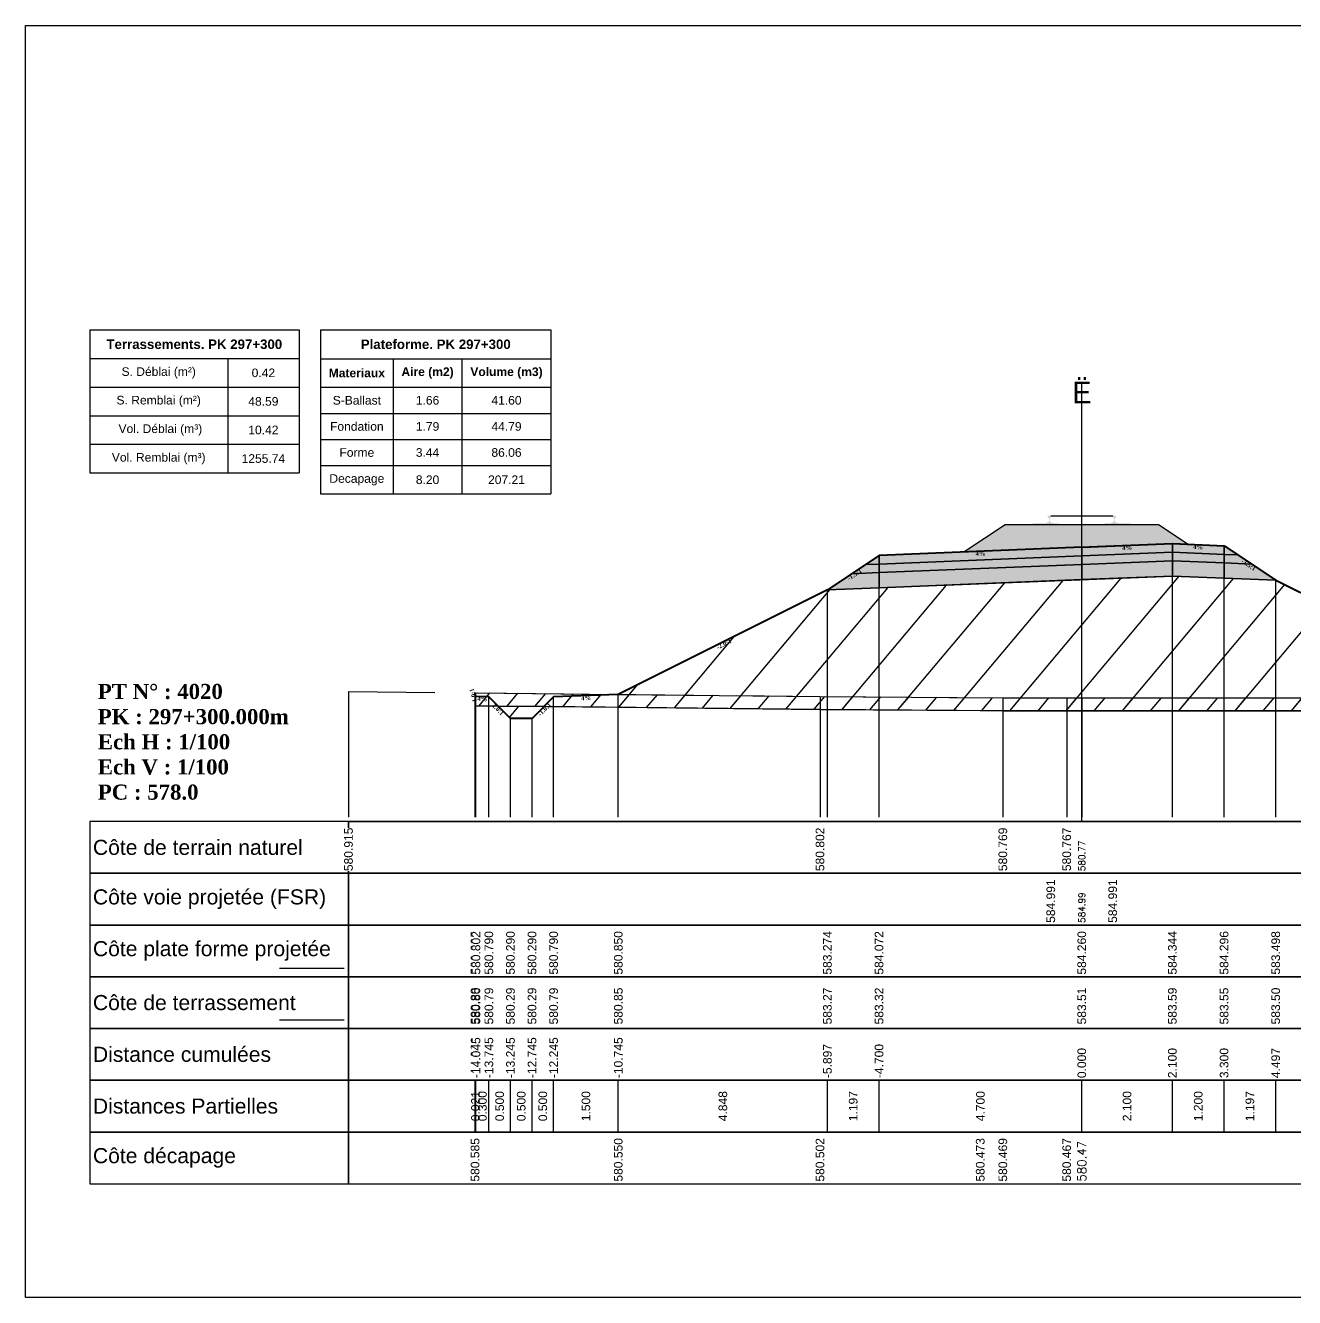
# Model space of a CAD drawing. Header units: millimetres. Extents: x 2762 to 3076, y 916 to 3305.
# Drawn here: x 3026.54 to 3055.96, y 2105.65 to 2135.15 of the extents above; entities that cross this region are included whole.
import ezdxf

# ---------------------------------------------------------------- set-up
doc = ezdxf.new("R2010")
doc.units = ezdxf.units.MM
doc.header["$LTSCALE"] = 2
doc.linetypes.add('CACHE', pattern=[9.525, 6.35, -3.175])
doc.linetypes.add('DASHED', pattern=[0.75, 0.5, -0.25])
for name, color, linetype in [('C-ANNO-TABL', 1, 'Continuous'), ('C-ANNO-TABL-TEXT', 150, 'Continuous'), ('C-ANNO-TABL-TITL', 150, 'Continuous'), ('C-ANNO-TABL-TTBL', 5, 'Continuous'), ('C-ROAD-CORR', 5, 'Continuous'), ('C-ROAD-SCTN', 7, 'Continuous')]:
    doc.layers.add(name, color=color, linetype=linetype)
doc.styles.add('ARIAL', font='arial.ttf')
doc.styles.add('C3D_Etiquette', font='romans.shx')
doc.styles.add('C3D_Profil_Travers', font='romans.shx')
doc.styles.get("Standard").update_dxf_attribs({"font": 'arial.ttf'})

msp = doc.modelspace()

# ---------------------------------------------------------------- hatches: boundary and pattern name
at = {"linetype": 'Continuous', "lineweight": -3}
msp.add_hatch(color=254, dxfattribs=at).paths.add_polyline_path([(3049.812, 2123.392), (3049.812, 2123.577), (3049.927, 2123.598), (3050.275, 2123.598), (3050.275, 2123.603), (3050.201, 2123.603), (3050.201, 2123.613), (3050.202, 2123.614), (3050.204, 2123.615), (3050.205, 2123.615), (3050.225, 2123.617), (3050.228, 2123.617), (3050.231, 2123.618), (3050.259, 2123.629), (3050.262, 2123.63), (3050.263, 2123.631), (3050.264, 2123.633), (3050.265, 2123.637), (3050.266, 2123.644), (3050.267, 2123.653), (3050.268, 2123.664), (3050.268, 2123.687), (3050.267, 2123.703), (3050.267, 2123.71), (3050.266, 2123.716), (3050.265, 2123.72), (3050.265, 2123.722), (3050.264, 2123.725), (3050.263, 2123.727), (3050.262, 2123.729), (3050.261, 2123.73), (3050.26, 2123.731), (3050.244, 2123.736), (3050.242, 2123.738), (3050.241, 2123.739), (3050.24, 2123.74), (3050.24, 2123.743), (3050.24, 2123.761), (3050.241, 2123.765), (3050.242, 2123.768), (3050.244, 2123.77), (3050.246, 2123.771), (3050.249, 2123.773), (3050.25, 2123.773), (3050.254, 2123.774), (3050.258, 2123.774), (3050.261, 2123.775), (3050.265, 2123.775), (3050.27, 2123.775), (3050.273, 2123.775), (3050.276, 2123.775), (3050.28, 2123.775), (3050.283, 2123.775), (3050.287, 2123.775), (3050.292, 2123.775), (3050.295, 2123.774), (3050.299, 2123.774), (3050.303, 2123.773), (3050.304, 2123.773), (3050.306, 2123.771), (3050.309, 2123.77), (3050.311, 2123.768), (3050.312, 2123.765), (3050.312, 2123.761), (3050.312, 2123.743), (3050.312, 2123.74), (3050.312, 2123.739), (3050.311, 2123.738), (3050.309, 2123.736), (3050.293, 2123.731), (3050.292, 2123.73), (3050.29, 2123.729), (3050.289, 2123.727), (3050.289, 2123.725), (3050.288, 2123.722), (3050.287, 2123.72), (3050.287, 2123.716), (3050.286, 2123.71), (3050.285, 2123.703), (3050.285, 2123.687), (3050.285, 2123.664), (3050.286, 2123.653), (3050.287, 2123.644), (3050.288, 2123.637), (3050.289, 2123.633), (3050.29, 2123.631), (3050.291, 2123.63), (3050.293, 2123.629), (3050.322, 2123.618), (3050.325, 2123.617), (3050.328, 2123.617), (3050.348, 2123.615), (3050.349, 2123.615), (3050.35, 2123.614), (3050.351, 2123.613), (3050.351, 2123.603), (3050.277, 2123.603), (3050.277, 2123.598), (3050.481, 2123.598), (3050.613, 2123.567), (3051.447, 2123.567), (3051.578, 2123.598), (3051.782, 2123.598), (3051.782, 2123.603), (3051.708, 2123.603), (3051.708, 2123.613), (3051.709, 2123.614), (3051.711, 2123.615), (3051.712, 2123.615), (3051.732, 2123.617), (3051.735, 2123.617), (3051.738, 2123.618), (3051.766, 2123.629), (3051.769, 2123.63), (3051.77, 2123.631), (3051.771, 2123.633), (3051.772, 2123.637), (3051.773, 2123.644), (3051.774, 2123.653), (3051.775, 2123.664), (3051.775, 2123.687), (3051.774, 2123.703), (3051.774, 2123.71), (3051.773, 2123.716), (3051.772, 2123.72), (3051.772, 2123.722), (3051.771, 2123.725), (3051.77, 2123.727), (3051.769, 2123.729), (3051.768, 2123.73), (3051.767, 2123.731), (3051.751, 2123.736), (3051.749, 2123.738), (3051.748, 2123.739), (3051.747, 2123.74), (3051.747, 2123.743), (3051.747, 2123.761), (3051.748, 2123.765), (3051.749, 2123.768), (3051.751, 2123.77), (3051.753, 2123.771), (3051.756, 2123.773), (3051.757, 2123.773), (3051.761, 2123.774), (3051.765, 2123.774), (3051.768, 2123.775), (3051.772, 2123.775), (3051.777, 2123.775), (3051.78, 2123.775), (3051.783, 2123.775), (3051.787, 2123.775), (3051.79, 2123.775), (3051.794, 2123.775), (3051.799, 2123.775), (3051.802, 2123.774), (3051.806, 2123.774), (3051.81, 2123.773), (3051.811, 2123.773), (3051.813, 2123.771), (3051.816, 2123.77), (3051.818, 2123.768), (3051.819, 2123.765), (3051.819, 2123.761), (3051.819, 2123.743), (3051.819, 2123.74), (3051.819, 2123.739), (3051.818, 2123.738), (3051.816, 2123.736), (3051.8, 2123.731), (3051.799, 2123.73), (3051.797, 2123.729), (3051.796, 2123.727), (3051.796, 2123.725), (3051.795, 2123.722), (3051.794, 2123.72), (3051.794, 2123.716), (3051.793, 2123.71), (3051.792, 2123.703), (3051.792, 2123.687), (3051.792, 2123.664), (3051.793, 2123.653), (3051.794, 2123.644), (3051.795, 2123.637), (3051.796, 2123.633), (3051.797, 2123.631), (3051.798, 2123.63), (3051.8, 2123.629), (3051.829, 2123.618), (3051.832, 2123.617), (3051.835, 2123.617), (3051.855, 2123.615), (3051.856, 2123.615), (3051.857, 2123.614), (3051.858, 2123.613), (3051.858, 2123.603), (3051.784, 2123.603), (3051.784, 2123.598), (3052.132, 2123.598), (3052.247, 2123.577), (3052.247, 2123.392)])
h = msp.add_hatch(dxfattribs=at)
h.set_pattern_fill('GRAVEL', color=252, scale=0.009, style=0)
h.set_pattern_definition([(228.0128, (3048.461781, 2123.163437), (-1.8288, -2.0574), [0.030755, -3.0447435]), (184.96974, (3048.441207, 2123.140577), (2.743199999, 0.228600013), [0.0527764, -5.2248644]), (132.51045, (3048.388629, 2123.136005), (2.286, -2.5146), [0.0372133, -3.684125]), (267.2737, (3048.299475, 2123.078855), (0.2286, 4.572), [0.0480604, -4.7579794]), (292.83365, (3048.297189, 2123.030849), (-1.143, 2.7432), [0.047127, -4.6655827]), (357.2737, (3048.315477, 2122.987415), (-4.572, 0.2286), [0.0480604, -4.7579794]), (37.69424, (3048.363483, 2122.985129), (-2.9718, -2.286), [0.0635574, -6.2921804]), (72.25533, (3048.413775, 2123.023991), (1.6002, 5.0292), [0.0600048, -5.940473]), (121.42957, (3048.432063, 2123.081141), (-1.8288, 2.9718), [0.048223, -4.774099]), (175.23636, (3048.406917, 2123.12229), (2.5146, -0.2286), [0.055054, -2.697654]), (222.39744, (3048.352053, 2123.126861), (-2.7432, -2.5146), [0.071197, -7.0485095]), (138.81407, (3048.52579, 2123.07657), (-1.6002, 1.3716), [0.0243004, -2.405751]), (171.46923, (3048.507501, 2123.092571), (2.9718, -0.4572), [0.0462314, -4.5769175]), (225, (3048.46178, 2123.09943), (-3e-17, -0.2286), [0.032329, -0.29096]), (203.1986, (3048.44578, 2123.12686), (1.143, 0.4572), [0.01741, -1.723556]), (291.8014, (3048.429777, 2123.120003), (-0.2286, 0.6858), [0.024621, -1.206428]), (30.9638, (3048.43892, 2123.097143), (0.6858, 0.4572), [0.039989, -1.292967]), (161.565, (3048.47321, 2123.11772), (0.4572, -0.2286), [0.028916, -0.693981]), (16.38954, (3048.297189, 2123.120003), (2.286, 0.6858), [0.040508, -4.0102944]), (70.34618, (3048.336051, 2123.131433), (-0.9144, -2.5146), [0.033984, -3.3643994]), (293.1986, (3048.47321, 2123.163437), (-0.4572, 1.143), [0.034819, -1.7061465]), (343.61046, (3048.486927, 2123.131433), (-2.286, 0.6858), [0.040508, -4.0102944]), (339.44395, (3048.29719, 2122.97827), (-1.143, 0.4572), [0.039063, -1.914096]), (294.77514, (3048.333765, 2122.964555), (-1.143, 2.5146), [0.0327305, -3.2403234]), (66.8014, (3048.475497, 2122.934837), (0.4572, 1.143), [0.034819, -1.7061465]), (17.35402, (3048.489213, 2122.966841), (-2.9718, -0.9144), [0.0383204, -3.793714]), (69.44395, (3048.363483, 2122.934837), (-0.4572, -1.143), [0.0195316, -1.933628]), (101.3099, (3048.46178, 2122.934837), (-0.2286, 0.9144), [0.011656, -1.1539795]), (165.9638, (3048.459495, 2122.946267), (0.6858, -0.2286), [0.047127, -0.895415]), (186.009, (3048.413775, 2122.957697), (2.286, 0.2286), [0.043674, -4.323723]), (303.69, (3048.43892, 2123.07657), (-0.2286, 0.4572), [0.032969, -0.79126]), (353.15723, (3048.457209, 2123.049137), (3.8862, -0.4572), [0.05756, -5.698441]), (60.9454, (3048.51436, 2123.04228), (-0.9144, -1.6002), [0.023536, -2.330045]), (90, (3048.5258, 2123.06285), (-0.2286, 0.2286), [0.013716, -0.214884]), (120.25644, (3048.409203, 2122.964555), (0.9144, -1.6002), [0.031758, -3.1440547]), (48.0128, (3048.393201, 2122.991987), (1.8288, 2.0574), [0.06151, -3.0139886]), (0, (3048.43435, 2123.0377), (0.2286, 0.2286), [0.059436, -0.169164]), (325.30485, (3048.493785, 2123.037707), (2.286, -1.6002), [0.036145, -3.5783385]), (254.0546, (3048.523503, 2123.017133), (-0.2286, -0.9144), [0.033285, -1.6309485]), (207.64598, (3048.514359, 2122.985129), (-4.3434, -2.286), [0.054193, -5.365122]), (175.42608, (3048.466353, 2122.959983), (-2.9718, 0.2286), [0.0573327, -5.675926])])
h.paths.add_polyline_path([(3048.297, 2122.935), (3049.255, 2123.573), (3052.805, 2123.573), (3053.494, 2123.114), (3053.13, 2123.128)])
h = msp.add_hatch(color=11, dxfattribs=at)
h.paths.add_polyline_path([(3054.33, 2122.88), (3054.33, 2123.08), (3054.649, 2122.867)])
h.paths.add_polyline_path([(3053.13, 2122.928), (3053.13, 2123.128), (3054.33, 2123.08), (3054.33, 2122.88)])
h.paths.add_polyline_path([(3051.03, 2122.844), (3051.03, 2123.044), (3053.13, 2123.128), (3053.13, 2122.928)])
h.paths.add_polyline_path([(3046.33, 2122.656), (3046.33, 2122.856), (3051.03, 2123.044), (3051.03, 2122.844)])
h.paths.add_polyline_path([(3046.01, 2122.643), (3046.33, 2122.856), (3046.33, 2122.656)])
h = msp.add_hatch(color=30, dxfattribs=at)
h.paths.add_polyline_path([(3054.33, 2122.68), (3054.33, 2122.88), (3054.649, 2122.867), (3054.968, 2122.655)])
h.paths.add_polyline_path([(3053.13, 2122.728), (3053.13, 2122.928), (3054.33, 2122.88), (3054.33, 2122.68)])
h.paths.add_polyline_path([(3051.03, 2122.644), (3051.03, 2122.844), (3053.13, 2122.928), (3053.13, 2122.728)])
h.paths.add_polyline_path([(3046.33, 2122.456), (3046.33, 2122.656), (3051.03, 2122.844), (3051.03, 2122.644)])
h.paths.add_polyline_path([(3045.691, 2122.431), (3046.01, 2122.643), (3046.33, 2122.656), (3046.33, 2122.456)])
h = msp.add_hatch(color=83, dxfattribs=at)
h.paths.add_polyline_path([(3054.33, 2122.33), (3054.33, 2122.68), (3054.968, 2122.655), (3055.526, 2122.282)])
h.paths.add_polyline_path([(3053.13, 2122.378), (3053.13, 2122.728), (3054.33, 2122.68), (3054.33, 2122.33)])
h.paths.add_polyline_path([(3051.03, 2122.294), (3051.03, 2122.644), (3053.13, 2122.728), (3053.13, 2122.378)])
h.paths.add_polyline_path([(3046.33, 2122.106), (3046.33, 2122.456), (3051.03, 2122.644), (3051.03, 2122.294)])
h.paths.add_polyline_path([(3045.133, 2122.058), (3045.691, 2122.431), (3046.33, 2122.456), (3046.33, 2122.106)])
h = msp.add_hatch(dxfattribs=at)
h.set_pattern_fill('_U', color=3, angle=50, style=0, pattern_type=0)
h.set_pattern_definition([(50, (3063.7332, 2119.2662), (-0.766044, 0.642788), [])])
h.paths.add_polyline_path([(3063.733, 2119.266), (3063.968, 2119.501), (3064.268, 2119.513), (3064.282, 2119.567), (3064.282, 2119.267)])
h.paths.add_polyline_path([(3038.563, 2119.352), (3038.785, 2119.574), (3040.285, 2119.634), (3045.133, 2122.058), (3053.13, 2122.378), (3055.526, 2122.282), (3060.968, 2119.561), (3062.468, 2119.501), (3062.705, 2119.264), (3056.401, 2119.253), (3050.68, 2119.251), (3049.2, 2119.253), (3044.961, 2119.286)])
h.paths.add_polyline_path([(3036.964, 2119.369), (3036.964, 2119.669), (3036.985, 2119.586), (3037.285, 2119.574), (3037.496, 2119.363)])
h = msp.add_hatch(dxfattribs=at)
h.set_pattern_fill('_U', color=150, scale=0.5, angle=50, style=0, pattern_type=0)
h.set_pattern_definition([(50, (3063.7332, 2119.26615), (-0.383022, 0.321394), [])])
h.paths.add_polyline_path([(3063.733, 2119.266), (3063.968, 2119.501), (3064.268, 2119.513), (3064.282, 2119.567), (3064.282, 2119.267)])
h.paths.add_polyline_path([(3060.968, 2119.561), (3064.282, 2119.567), (3064.268, 2119.513), (3063.968, 2119.501), (3063.733, 2119.266), (3062.705, 2119.264), (3062.468, 2119.501)])
h.paths.add_polyline_path([(3038.563, 2119.352), (3038.785, 2119.574), (3040.285, 2119.634), (3044.961, 2119.586), (3049.2, 2119.553), (3050.68, 2119.551), (3056.401, 2119.553), (3060.968, 2119.561), (3062.468, 2119.501), (3062.705, 2119.264), (3056.401, 2119.253), (3050.68, 2119.251), (3049.2, 2119.253), (3044.961, 2119.286)])
h.paths.add_polyline_path([(3036.964, 2119.669), (3040.285, 2119.634), (3038.785, 2119.574), (3038.563, 2119.352), (3037.496, 2119.363), (3037.285, 2119.574), (3036.985, 2119.586)])
h.paths.add_polyline_path([(3036.964, 2119.369), (3036.964, 2119.669), (3036.985, 2119.586), (3037.285, 2119.574), (3037.496, 2119.363)])
h = msp.add_hatch(dxfattribs=at)
h.set_pattern_fill('_U', color=1, angle=50, style=0, pattern_type=0)
h.set_pattern_definition([(50, (3062.7053, 2119.2644), (-0.766044, 0.642788), [])])
h.paths.add_polyline_path([(3062.705, 2119.264), (3063.733, 2119.266), (3063.468, 2119.001), (3062.968, 2119.001)])
h.paths.add_polyline_path([(3037.496, 2119.363), (3038.563, 2119.352), (3038.285, 2119.074), (3037.785, 2119.074)])

# ---------------------------------------------------------------- linework, layer by layer
at = {"color": 7, "linetype": 'Continuous', "lineweight": -3}
for p, q in [((3051.03, 2116.684), (3051.03, 2126.884)), ((3034.029, 2116.684), (3068.031, 2116.684)), ((3036.964, 2109.484), (3036.964, 2110.684)), ((3036.985, 2109.484), (3036.985, 2110.684)), ((3036.985, 2109.484), (3036.985, 2110.684)), ((3037.285, 2109.484), (3037.285, 2110.684)), ((3037.285, 2109.484), (3037.285, 2110.684)), ((3037.785, 2109.484), (3037.785, 2110.684)), ((3037.785, 2109.484), (3037.785, 2110.684)), ((3038.285, 2109.484), (3038.285, 2110.684)), ((3038.285, 2109.484), (3038.285, 2110.684)), ((3038.785, 2109.484), (3038.785, 2110.684)), ((3038.785, 2109.484), (3038.785, 2110.684)), ((3040.285, 2109.484), (3040.285, 2110.684)), ((3040.285, 2109.484), (3040.285, 2110.684)), ((3045.133, 2109.484), (3045.133, 2110.684)), ((3045.133, 2109.484), (3045.133, 2110.684)), ((3046.33, 2109.484), (3046.33, 2110.684)), ((3046.33, 2109.484), (3046.33, 2110.684)), ((3051.03, 2109.484), (3051.03, 2110.684)), ((3051.03, 2109.484), (3051.03, 2110.684)), ((3053.13, 2109.484), (3053.13, 2110.684)), ((3053.13, 2109.484), (3053.13, 2110.684)), ((3054.33, 2109.484), (3054.33, 2110.684)), ((3054.33, 2109.484), (3054.33, 2110.684)), ((3055.526, 2109.484), (3055.526, 2110.684)), ((3055.526, 2109.484), (3055.526, 2110.684))]:
    msp.add_line(p, q, dxfattribs=at)
at = {"color": 251, "linetype": 'Continuous', "lineweight": -3}
for p, q in [((3048.297, 2122.935), (3049.255, 2123.573)), ((3049.255, 2123.573), (3052.805, 2123.573)), ((3052.805, 2123.573), (3053.494, 2123.114)), ((3053.13, 2123.128), (3048.297, 2122.935)), ((3051.03, 2123.044), (3053.13, 2123.128)), ((3053.494, 2123.114), (3053.13, 2123.128)), ((3053.13, 2122.928), (3053.13, 2123.128)), ((3053.13, 2123.128), (3054.33, 2123.08)), ((3053.13, 2123.128), (3053.13, 2122.928)), ((3046.01, 2122.643), (3046.33, 2122.856)), ((3046.33, 2122.856), (3051.03, 2123.044)), ((3046.33, 2122.656), (3046.33, 2122.856)), ((3046.33, 2122.856), (3046.33, 2122.656)), ((3051.03, 2122.844), (3046.33, 2122.656)), ((3051.03, 2122.844), (3051.03, 2123.044)), ((3051.03, 2123.044), (3051.03, 2122.844)), ((3053.13, 2122.928), (3051.03, 2122.844)), ((3054.33, 2122.88), (3053.13, 2122.928)), ((3054.33, 2122.88), (3054.33, 2123.08)), ((3054.33, 2123.08), (3054.649, 2122.867)), ((3054.33, 2123.08), (3054.33, 2122.88)), ((3054.649, 2122.867), (3054.33, 2122.88)), ((3046.33, 2122.656), (3046.01, 2122.643))]:
    msp.add_line(p, q, dxfattribs=at)
at = {"color": 53, "linetype": 'Continuous', "lineweight": -3}
for p, q in [((3046.33, 2122.656), (3051.03, 2122.844)), ((3051.03, 2122.844), (3053.13, 2122.928)), ((3051.03, 2122.644), (3051.03, 2122.844)), ((3051.03, 2122.844), (3051.03, 2122.644)), ((3053.13, 2122.728), (3053.13, 2122.928)), ((3053.13, 2122.928), (3054.33, 2122.88)), ((3053.13, 2122.928), (3053.13, 2122.728)), ((3054.33, 2122.68), (3054.33, 2122.88)), ((3054.33, 2122.88), (3054.649, 2122.867)), ((3054.33, 2122.88), (3054.33, 2122.68)), ((3054.649, 2122.867), (3054.968, 2122.655)), ((3045.691, 2122.431), (3046.01, 2122.643)), ((3046.01, 2122.643), (3046.33, 2122.656)), ((3046.33, 2122.456), (3046.33, 2122.656)), ((3046.33, 2122.656), (3046.33, 2122.456)), ((3051.03, 2122.644), (3046.33, 2122.456)), ((3046.33, 2122.456), (3051.03, 2122.644)), ((3053.13, 2122.728), (3051.03, 2122.644)), ((3051.03, 2122.644), (3053.13, 2122.728)), ((3051.03, 2122.294), (3051.03, 2122.644)), ((3051.03, 2122.644), (3051.03, 2122.294)), ((3054.33, 2122.68), (3053.13, 2122.728)), ((3053.13, 2122.378), (3053.13, 2122.728)), ((3053.13, 2122.728), (3054.33, 2122.68)), ((3053.13, 2122.728), (3053.13, 2122.378)), ((3054.968, 2122.655), (3054.33, 2122.68)), ((3054.33, 2122.33), (3054.33, 2122.68)), ((3054.33, 2122.68), (3054.968, 2122.655)), ((3054.33, 2122.68), (3054.33, 2122.33)), ((3054.968, 2122.655), (3055.526, 2122.282)), ((3045.133, 2122.058), (3045.691, 2122.431)), ((3046.33, 2122.456), (3045.691, 2122.431)), ((3045.691, 2122.431), (3046.33, 2122.456)), ((3046.33, 2122.106), (3046.33, 2122.456)), ((3046.33, 2122.456), (3046.33, 2122.106)), ((3051.03, 2122.294), (3046.33, 2122.106)), ((3053.13, 2122.378), (3051.03, 2122.294)), ((3054.33, 2122.33), (3053.13, 2122.378)), ((3055.526, 2122.282), (3054.33, 2122.33)), ((3046.33, 2122.106), (3045.133, 2122.058))]:
    msp.add_line(p, q, dxfattribs=at)
at = {"color": 253, "linetype": 'Continuous', "lineweight": -3}
for p, q in [((3045.133, 2122.058), (3053.13, 2122.378)), ((3053.13, 2122.378), (3055.526, 2122.282)), ((3055.526, 2122.282), (3060.968, 2119.561)), ((3040.285, 2119.634), (3045.133, 2122.058)), ((3036.964, 2119.669), (3040.285, 2119.634)), ((3036.985, 2119.586), (3036.964, 2119.669)), ((3036.964, 2119.369), (3036.964, 2119.669)), ((3036.964, 2119.669), (3036.985, 2119.586)), ((3036.964, 2119.369), (3036.964, 2119.669)), ((3036.964, 2119.669), (3036.985, 2119.586)), ((3037.285, 2119.574), (3036.985, 2119.586)), ((3036.985, 2119.586), (3037.285, 2119.574)), ((3036.985, 2119.586), (3037.285, 2119.574)), ((3038.785, 2119.574), (3040.285, 2119.634)), ((3040.285, 2119.634), (3038.785, 2119.574)), ((3038.785, 2119.574), (3040.285, 2119.634)), ((3040.285, 2119.634), (3044.961, 2119.586)), ((3044.961, 2119.586), (3049.2, 2119.553)), ((3037.496, 2119.363), (3036.964, 2119.369)), ((3037.496, 2119.363), (3036.964, 2119.369)), ((3037.496, 2119.363), (3037.285, 2119.574)), ((3037.285, 2119.574), (3037.496, 2119.363)), ((3037.285, 2119.574), (3037.496, 2119.363)), ((3038.563, 2119.352), (3037.496, 2119.363)), ((3037.496, 2119.363), (3038.563, 2119.352)), ((3037.785, 2119.074), (3037.496, 2119.363)), ((3038.563, 2119.352), (3038.285, 2119.074)), ((3038.563, 2119.352), (3038.785, 2119.574)), ((3038.785, 2119.574), (3038.563, 2119.352)), ((3038.563, 2119.352), (3038.785, 2119.574)), ((3044.961, 2119.286), (3038.563, 2119.352)), ((3044.961, 2119.286), (3038.563, 2119.352)), ((3049.2, 2119.253), (3044.961, 2119.286)), ((3049.2, 2119.253), (3044.961, 2119.286)), ((3049.2, 2119.553), (3050.68, 2119.551)), ((3050.68, 2119.551), (3056.401, 2119.553)), ((3038.285, 2119.074), (3037.785, 2119.074)), ((3050.68, 2119.251), (3049.2, 2119.253)), ((3050.68, 2119.251), (3049.2, 2119.253)), ((3056.401, 2119.253), (3050.68, 2119.251)), ((3056.401, 2119.253), (3050.68, 2119.251))]:
    msp.add_line(p, q, dxfattribs=at)
at = {"color": 8, "linetype": 'CACHE', "lineweight": -3}
for p, q in [((3051.03, 2116.784), (3051.03, 2122.294)), ((3051.03, 2116.784), (3051.03, 2122.294)), ((3053.13, 2116.784), (3053.13, 2122.378)), ((3054.33, 2116.784), (3054.33, 2122.33)), ((3055.526, 2116.784), (3055.526, 2122.282)), ((3045.133, 2116.784), (3045.133, 2122.058)), ((3046.33, 2116.784), (3046.33, 2122.106)), ((3036.964, 2116.784), (3036.964, 2119.669)), ((3036.985, 2116.784), (3036.985, 2119.586)), ((3040.285, 2116.784), (3040.285, 2119.634)), ((3037.285, 2116.784), (3037.285, 2119.574)), ((3038.785, 2116.784), (3038.785, 2119.574)), ((3037.785, 2116.784), (3037.785, 2119.074)), ((3038.285, 2116.784), (3038.285, 2119.074))]:
    msp.add_line(p, q, dxfattribs=at)
at = {"color": 105, "linetype": 'DASHED', "lineweight": -3, "ltscale": 2}
for p, q in [((3034.03, 2119.699), (3044.961, 2119.586)), ((3044.961, 2119.586), (3049.2, 2119.553)), ((3049.2, 2119.553), (3050.68, 2119.551)), ((3050.68, 2119.551), (3051.03, 2119.551)), ((3051.03, 2119.551), (3056.401, 2119.553))]:
    msp.add_line(p, q, dxfattribs=at)
at = {"color": 98, "linetype": 'CACHE', "lineweight": -3}
for p, q in [((3034.03, 2119.699), (3034.03, 2116.784)), ((3044.961, 2119.586), (3044.961, 2116.784)), ((3049.2, 2119.553), (3049.2, 2116.784)), ((3050.68, 2119.551), (3050.68, 2116.784)), ((3051.03, 2119.551), (3051.03, 2116.784))]:
    msp.add_line(p, q, dxfattribs=at)
at = {"color": 6, "linetype": 'Continuous', "lineweight": -3}
for p, q in [((3036.964, 2119.369), (3040.285, 2119.334)), ((3040.285, 2119.334), (3044.961, 2119.286)), ((3044.961, 2119.286), (3048.676, 2119.257)), ((3048.676, 2119.257), (3049.2, 2119.253)), ((3049.2, 2119.253), (3050.68, 2119.251)), ((3050.68, 2119.251), (3051.03, 2119.251)), ((3051.03, 2119.251), (3056.401, 2119.253))]:
    msp.add_line(p, q, dxfattribs=at)
at = {"color": 154, "linetype": 'Continuous', "lineweight": -3}
msp.add_line((3032.429, 2113.284), (3033.929, 2113.284), dxfattribs=at)
at = {"color": 1, "linetype": 'Continuous', "lineweight": -3}
msp.add_line((3032.429, 2112.084), (3033.929, 2112.084), dxfattribs=at)
at = {"color": 7, "linetype": 'Continuous', "lineweight": -3}
for points in [[(3034.029, 2115.484), (3034.029, 2116.684), (3028.029, 2116.684), (3028.029, 2115.484)], [(3034.029, 2115.484), (3068.031, 2115.484), (3068.031, 2116.684), (3034.029, 2116.684)], [(3034.029, 2114.284), (3034.029, 2115.484), (3028.029, 2115.484), (3028.029, 2114.284)], [(3034.029, 2114.284), (3068.031, 2114.284), (3068.031, 2115.484), (3034.029, 2115.484)], [(3034.029, 2113.084), (3034.029, 2114.284), (3028.029, 2114.284), (3028.029, 2113.084)], [(3034.029, 2113.084), (3068.031, 2113.084), (3068.031, 2114.284), (3034.029, 2114.284)], [(3034.029, 2111.884), (3034.029, 2113.084), (3028.029, 2113.084), (3028.029, 2111.884)], [(3034.029, 2111.884), (3068.031, 2111.884), (3068.031, 2113.084), (3034.029, 2113.084)], [(3034.029, 2110.684), (3034.029, 2111.884), (3028.029, 2111.884), (3028.029, 2110.684)], [(3034.029, 2110.684), (3068.031, 2110.684), (3068.031, 2111.884), (3034.029, 2111.884)], [(3034.029, 2109.484), (3034.029, 2110.684), (3028.029, 2110.684), (3028.029, 2109.484)], [(3034.029, 2109.484), (3068.031, 2109.484), (3068.031, 2110.684), (3034.029, 2110.684)], [(3034.029, 2108.284), (3034.029, 2109.484), (3028.029, 2109.484), (3028.029, 2108.284)], [(3034.029, 2108.284), (3068.031, 2108.284), (3068.031, 2109.484), (3034.029, 2109.484)]]:
    msp.add_3dface(points, dxfattribs=at)
at = {"layer": 'C-ANNO-TABL', "color": 7, "linetype": 'Continuous', "lineweight": -3}
for p, q in [((3028.029, 2127.419), (3031.23, 2127.419)), ((3031.23, 2127.419), (3032.882, 2127.419)), ((3031.23, 2127.419), (3031.23, 2126.757)), ((3033.382, 2127.416), (3035.064, 2127.416)), ((3035.064, 2127.416), (3036.66, 2127.416)), ((3035.064, 2127.416), (3035.064, 2126.754)), ((3036.66, 2127.416), (3038.723, 2127.416)), ((3036.66, 2127.416), (3036.66, 2126.754)), ((3028.029, 2126.757), (3031.23, 2126.757)), ((3031.23, 2126.757), (3032.882, 2126.757)), ((3031.23, 2126.757), (3031.23, 2126.095)), ((3033.382, 2126.754), (3035.064, 2126.754)), ((3035.064, 2126.754), (3036.66, 2126.754)), ((3035.064, 2126.754), (3035.064, 2126.147)), ((3036.66, 2126.754), (3038.723, 2126.754)), ((3036.66, 2126.754), (3036.66, 2126.147)), ((3028.029, 2126.095), (3031.23, 2126.095)), ((3031.23, 2126.095), (3032.882, 2126.095)), ((3031.23, 2126.095), (3031.23, 2125.432)), ((3033.382, 2126.147), (3035.064, 2126.147)), ((3035.064, 2126.147), (3036.66, 2126.147)), ((3035.064, 2126.147), (3035.064, 2125.543)), ((3036.66, 2126.147), (3038.723, 2126.147)), ((3036.66, 2126.147), (3036.66, 2125.543)), ((3033.382, 2125.543), (3035.064, 2125.543)), ((3035.064, 2125.543), (3036.66, 2125.543)), ((3035.064, 2125.543), (3035.064, 2124.939)), ((3036.66, 2125.543), (3038.723, 2125.543)), ((3036.66, 2125.543), (3036.66, 2124.939)), ((3028.029, 2125.432), (3031.23, 2125.432)), ((3031.23, 2125.432), (3032.882, 2125.432)), ((3031.23, 2125.432), (3031.23, 2124.77)), ((3033.382, 2124.939), (3035.064, 2124.939)), ((3035.064, 2124.939), (3036.66, 2124.939)), ((3035.064, 2124.939), (3035.064, 2124.28)), ((3036.66, 2124.939), (3038.723, 2124.939)), ((3036.66, 2124.939), (3036.66, 2124.28))]:
    msp.add_line(p, q, dxfattribs=at)
at = {"layer": 'C-ANNO-TABL-TTBL', "color": 7, "linetype": 'Continuous', "lineweight": -3}
for p, q in [((3028.029, 2128.084), (3032.882, 2128.084)), ((3028.029, 2128.084), (3028.029, 2127.419)), ((3032.882, 2128.084), (3032.882, 2127.419)), ((3033.382, 2128.084), (3038.723, 2128.084)), ((3033.382, 2128.084), (3033.382, 2127.416)), ((3038.723, 2128.084), (3038.723, 2127.416)), ((3028.029, 2127.419), (3028.029, 2126.757)), ((3032.882, 2127.419), (3032.882, 2126.757)), ((3033.382, 2127.416), (3033.382, 2126.754)), ((3038.723, 2127.416), (3038.723, 2126.754)), ((3028.029, 2126.757), (3028.029, 2126.095)), ((3032.882, 2126.757), (3032.882, 2126.095)), ((3033.382, 2126.754), (3033.382, 2126.147)), ((3038.723, 2126.754), (3038.723, 2126.147)), ((3028.029, 2126.095), (3028.029, 2125.432)), ((3032.882, 2126.095), (3032.882, 2125.432)), ((3033.382, 2126.147), (3033.382, 2125.543)), ((3038.723, 2126.147), (3038.723, 2125.543)), ((3033.382, 2125.543), (3033.382, 2124.939)), ((3038.723, 2125.543), (3038.723, 2124.939)), ((3028.029, 2125.432), (3028.029, 2124.77)), ((3032.882, 2125.432), (3032.882, 2124.77)), ((3033.382, 2124.939), (3033.382, 2124.28)), ((3038.723, 2124.939), (3038.723, 2124.28)), ((3028.029, 2124.77), (3031.23, 2124.77)), ((3031.23, 2124.77), (3032.882, 2124.77)), ((3033.382, 2124.28), (3035.064, 2124.28)), ((3035.064, 2124.28), (3036.66, 2124.28)), ((3036.66, 2124.28), (3038.723, 2124.28))]:
    msp.add_line(p, q, dxfattribs=at)
at = {"layer": 'C-ROAD-CORR', "color": 1, "linetype": 'Continuous', "lineweight": 40}
for p, q in [((3051.03, 2123.044), (3053.13, 2123.128)), ((3053.13, 2123.128), (3054.33, 2123.08)), ((3046.33, 2122.856), (3045.133, 2122.058)), ((3051.03, 2123.044), (3046.33, 2122.856)), ((3054.33, 2123.08), (3055.526, 2122.282)), ((3055.526, 2122.282), (3060.968, 2119.561)), ((3045.133, 2122.058), (3040.285, 2119.634)), ((3036.985, 2119.586), (3036.964, 2119.669)), ((3037.285, 2119.574), (3036.985, 2119.586)), ((3040.285, 2119.634), (3038.785, 2119.574)), ((3037.785, 2119.074), (3037.285, 2119.574)), ((3038.785, 2119.574), (3038.285, 2119.074)), ((3038.285, 2119.074), (3037.785, 2119.074))]:
    msp.add_line(p, q, dxfattribs=at)
at = {"layer": 'C-ROAD-CORR', "color": 102, "linetype": 'Continuous', "lineweight": -3, "ltscale": 0.5}
for p, q in [((3051.03, 2122.294), (3046.33, 2122.106)), ((3051.03, 2122.294), (3053.13, 2122.378)), ((3053.13, 2122.378), (3054.33, 2122.33)), ((3054.33, 2122.33), (3055.526, 2122.282)), ((3046.33, 2122.106), (3045.133, 2122.058))]:
    msp.add_line(p, q, dxfattribs=at)
at = {"layer": 'C-ROAD-CORR', "color": 1, "linetype": 'Continuous', "lineweight": -3}
for p, q in [((3037.785, 2119.074), (3037.285, 2119.574)), ((3038.785, 2119.574), (3038.285, 2119.074))]:
    msp.add_line(p, q, dxfattribs=at)
at = {"layer": 'C-ROAD-SCTN', "color": 154, "linetype": 'Continuous', "lineweight": -3}
for p, q in [((3050.312, 2123.775), (3051.03, 2123.775)), ((3051.03, 2123.775), (3051.747, 2123.775)), ((3051.03, 2123.044), (3053.13, 2123.128)), ((3053.13, 2123.128), (3054.33, 2123.08)), ((3045.133, 2122.058), (3046.33, 2122.856)), ((3046.33, 2122.856), (3051.03, 2123.044)), ((3054.33, 2123.08), (3055.526, 2122.282)), ((3055.526, 2122.282), (3060.968, 2119.561)), ((3040.285, 2119.634), (3045.133, 2122.058)), ((3036.964, 2119.669), (3036.985, 2119.586)), ((3036.985, 2119.586), (3037.285, 2119.574)), ((3038.785, 2119.574), (3040.285, 2119.634)), ((3037.285, 2119.574), (3037.785, 2119.074)), ((3038.285, 2119.074), (3038.785, 2119.574)), ((3037.785, 2119.074), (3038.285, 2119.074))]:
    msp.add_line(p, q, dxfattribs=at)
at = {"layer": 'C-ROAD-SCTN', "color": 140, "linetype": 'Continuous', "lineweight": -3}
for p, q in [((3048.297, 2122.935), (3049.255, 2123.573)), ((3049.255, 2123.573), (3049.298, 2123.573)), ((3049.298, 2123.573), (3051.03, 2123.573)), ((3051.03, 2123.573), (3052.761, 2123.573)), ((3052.761, 2123.573), (3052.805, 2123.573)), ((3052.805, 2123.573), (3053.494, 2123.114))]:
    msp.add_line(p, q, dxfattribs=at)
at = {"layer": 'C-ROAD-SCTN', "color": 1, "linetype": 'Continuous', "lineweight": -3}
for p, q in [((3046.33, 2122.106), (3051.03, 2122.294)), ((3051.03, 2122.294), (3053.13, 2122.378)), ((3053.13, 2122.378), (3054.33, 2122.33)), ((3054.33, 2122.33), (3055.526, 2122.282)), ((3055.526, 2122.282), (3060.968, 2119.561)), ((3040.285, 2119.634), (3045.133, 2122.058)), ((3045.133, 2122.058), (3046.33, 2122.106)), ((3036.964, 2119.669), (3036.985, 2119.586)), ((3036.985, 2119.586), (3037.285, 2119.574)), ((3038.785, 2119.574), (3040.285, 2119.634)), ((3037.285, 2119.574), (3037.785, 2119.074)), ((3038.285, 2119.074), (3038.785, 2119.574)), ((3037.785, 2119.074), (3038.285, 2119.074))]:
    msp.add_line(p, q, dxfattribs=at)

# ---------------------------------------------------------------- texts
at = {"color": 7, "linetype": 'Continuous', "lineweight": -3}
for s, insert, char_height, attachment_point, style in [('{\\fWingdings|b0|i0|c2|p0;Ë}', (3051.03, 2126.384), 0.5, 8, 'C3D_Profil_Travers'), ('{\\fTimes New Roman|b1|i0|c0|p18;PT N° : 4020\\PPK : 297+300.000m\\PEch H : 1/100\\PEch V : 1/100\\PPC : 578.0}', (3028.218, 2117.184), 0.35, 7, 'C3D_Profil_Travers'), ('{\\fArial|b0|i0|c0|p34;Côte de terrain naturel}', (3028.104, 2116.084), 0.35, 4, 'C3D_Etiquette'), ('{\\fArial|b0|i0|c0|p34;Côte plate forme projetée}', (3028.104, 2113.684), 0.35, 4, 'C3D_Etiquette'), ('{\\fArial|b0|i0|c0|p34;Côte de terrassement}', (3028.104, 2112.484), 0.35, 4, 'C3D_Etiquette'), ('{\\fArial|b0|i0|c0|p34;Distance cumulées}', (3028.104, 2111.284), 0.35, 4, 'C3D_Etiquette'), ('{\\fArial|b0|i0|c0|p34;Distances Partielles}', (3028.104, 2110.084), 0.35, 4, 'C3D_Etiquette'), ('{\\fArial|b0|i0|c0|p34;Côte décapage}', (3028.104, 2108.884), 0.35, 4, 'C3D_Etiquette')]:
    msp.add_mtext(s, dxfattribs=dict(at, insert=insert, char_height=char_height, attachment_point=attachment_point, style=style))
at = {"color": 7, "linetype": 'Continuous', "lineweight": -3, "char_height": 0.1, "style": 'C3D_Etiquette'}
for s, insert, width, attachment_point, rotation in [('{\\fTimes New Roman|b1|i0|c0|p18;4%}', (3048.68, 2122.946), 0.42071, 2, 2.2906), ('{\\fTimes New Roman|b1|i0|c0|p18;4%}', (3052.08, 2123.082), 0.37094, 2, 2.2906), ('{\\fTimes New Roman|b1|i0|c0|p18;4%}', (3053.729, 2123.1), 0.42071, 2, 357.7094), ('{\\fTimes New Roman|b1|i0|c0|p18;-1.5:1}', (3045.733, 2122.454), 0.34598, 2, 33.6901), ('{\\fTimes New Roman|b1|i0|c0|p18;-1.5:1}', (3054.926, 2122.678), 0.34598, 2, 326.3099), ('{\\fTimes New Roman|b1|i0|c0|p18;-2.0:1}', (3042.711, 2120.843), 0.34598, 2, 26.5651), ('{\\fTimes New Roman|b1|i0|c0|p18;1.0:1}', (3036.971, 2119.626), 0.29446, 8, 104.0362), ('{\\fTimes New Roman|b1|i0|c0|p18;4%}', (3037.135, 2119.576), 0.37094, 2, 357.7094), ('{\\fTimes New Roman|b1|i0|c0|p18;4%}', (3039.535, 2119.6), 0.42071, 2, 2.2906), ('{\\fTimes New Roman|b1|i0|c0|p18;1.0:1}', (3037.532, 2119.321), 0.29001, 2, 315), ('{\\fTimes New Roman|b1|i0|c0|p18;-1.0:1}', (3038.538, 2119.321), 0.34598, 2, 45)]:
    msp.add_mtext(s, dxfattribs=dict(at, insert=insert, width=width, attachment_point=attachment_point, rotation=rotation))
at = {"color": 7, "linetype": 'Continuous', "lineweight": -3, "rotation": 90, "style": 'C3D_Profil_Travers'}
for s, insert, char_height, attachment_point in [('580.77', (3051.03, 2115.534), 0.15, 4), ('584.99', (3051.03, 2114.334), 0.15, 4), ('{\\fArial|b0|i0|c0|p34;580.88}', (3036.964, 2111.979), 0.2, 4), ('{\\fArial|b0|i0|c0|p34;580.80}', (3036.985, 2111.979), 0.2, 4), ('{\\fArial|b0|i0|c0|p34;580.79}', (3037.285, 2111.979), 0.2, 4), ('{\\fArial|b0|i0|c0|p34;580.29}', (3037.785, 2111.979), 0.2, 4), ('{\\fArial|b0|i0|c0|p34;580.29}', (3038.285, 2111.979), 0.2, 4), ('{\\fArial|b0|i0|c0|p34;580.79}', (3038.785, 2111.979), 0.2, 4), ('{\\fArial|b0|i0|c0|p34;580.85}', (3040.285, 2111.979), 0.2, 4), ('{\\fArial|b0|i0|c0|p34;583.27}', (3045.133, 2111.979), 0.2, 4), ('{\\fArial|b0|i0|c0|p34;583.32}', (3046.33, 2111.979), 0.2, 4), ('{\\fArial|b0|i0|c0|p34;583.51}', (3051.03, 2111.979), 0.2, 4), ('{\\fArial|b0|i0|c0|p34;583.59}', (3053.13, 2111.979), 0.2, 4), ('{\\fArial|b0|i0|c0|p34;583.55}', (3054.33, 2111.979), 0.2, 4), ('{\\fArial|b0|i0|c0|p34;583.50}', (3055.526, 2111.979), 0.2, 4), ('{\\fArial|b0|i0|c0|p34;0.021}', (3036.974, 2110.084), 0.2, 5), ('{\\fArial|b0|i0|c0|p34;0.300}', (3037.135, 2110.084), 0.2, 5), ('{\\fArial|b0|i0|c0|p34;0.500}', (3037.535, 2110.084), 0.2, 5), ('{\\fArial|b0|i0|c0|p34;0.500}', (3038.035, 2110.084), 0.2, 5), ('{\\fArial|b0|i0|c0|p34;0.500}', (3038.535, 2110.084), 0.2, 5), ('{\\fArial|b0|i0|c0|p34;1.500}', (3039.535, 2110.084), 0.2, 5), ('{\\fArial|b0|i0|c0|p34;4.848}', (3042.709, 2110.084), 0.2, 5), ('{\\fArial|b0|i0|c0|p34;1.197}', (3045.731, 2110.084), 0.2, 5), ('{\\fArial|b0|i0|c0|p34;4.700}', (3048.68, 2110.084), 0.2, 5), ('{\\fArial|b0|i0|c0|p34;2.100}', (3052.08, 2110.084), 0.2, 5), ('{\\fArial|b0|i0|c0|p34;1.200}', (3053.73, 2110.084), 0.2, 5), ('{\\fArial|b0|i0|c0|p34;1.197}', (3054.928, 2110.084), 0.2, 5), ('580.47', (3051.03, 2108.334), 0.2, 4)]:
    msp.add_mtext(s, dxfattribs=dict(at, insert=insert, char_height=char_height, attachment_point=attachment_point))
at = {"color": 7, "linetype": 'Continuous', "lineweight": -3, "insert": (3028.104, 2114.884), "char_height": 0.35, "attachment_point": 4}
msp.add_mtext('{\\fArial|b0|i0|c0|p34;Côte voie projetée (FSR)}', dxfattribs=at)
at = {"layer": 'C-ANNO-TABL-TEXT', "color": 7, "linetype": 'Continuous', "lineweight": -3, "char_height": 0.2, "attachment_point": 5, "style": 'ARIAL'}
for s, insert in [('{\\fArial|b0|i0|c0|p34;\\C7;0.42}', (3032.056, 2127.088)), ('{\\fArial|b0|i0|c0|p34;\\C7;48.59}', (3032.056, 2126.426)), ('{\\fArial|b0|i0|c0|p34;\\C7;S-Ballast}', (3034.223, 2126.451)), ('{\\fArial|b0|i0|c0|p34;\\C7;1.66}', (3035.862, 2126.451)), ('{\\C18;\\c0;41.60}', (3037.692, 2126.451)), ('{\\fArial|b0|i0|c0|p34;\\C7;10.42}', (3032.056, 2125.764)), ('{\\fArial|b0|i0|c0|p34;\\C7;Fondation}', (3034.223, 2125.845)), ('{\\fArial|b0|i0|c0|p34;\\C7;1.79}', (3035.862, 2125.845)), ('{\\C18;\\c0;44.79}', (3037.692, 2125.845)), ('{\\fArial|b0|i0|c0|p34;\\C7;1255.74}', (3032.056, 2125.101)), ('{\\fArial|b0|i0|c0|p34;\\C7;Forme}', (3034.223, 2125.241)), ('{\\fArial|b0|i0|c0|p34;\\C7;3.44}', (3035.862, 2125.241)), ('{\\C18;\\c0;86.06}', (3037.692, 2125.241)), ('{\\fArial|b0|i0|c0|p34;\\C7;Decapage}', (3034.223, 2124.609)), ('{\\fArial|b0|i0|c0|p34;\\C7;8.20}', (3035.862, 2124.609)), ('{\\C18;\\c0;207.21}', (3037.692, 2124.609))]:
    msp.add_mtext(s, dxfattribs=dict(at, insert=insert))
at = {"layer": 'C-ANNO-TABL-TITL', "color": 7, "linetype": 'Continuous', "lineweight": -3, "attachment_point": 5, "style": 'ARIAL'}
for s, insert, char_height in [('{\\fArial|b1|i0|c0|p34;\\C7;Terrassements. PK 297+300}', (3030.455, 2127.751), 0.22), ('{\\fArial|b1|i0|c0|p34;\\C18;\\c0;Plateforme. PK 297+300}', (3036.052, 2127.75), 0.22), ('{\\fArial|b0|i0|c0|p34;\\C7;S. Déblai (m²) }', (3029.629, 2127.088), 0.2), ('{\\fArial|b1|i0|c0|p34;\\C7;Materiaux   }', (3034.223, 2127.085), 0.2), ('{\\fArial|b1|i0|c0|p34;\\C7;Aire (m2)}', (3035.862, 2127.085), 0.2), ('{\\fArial|b1|i0|c0|p34;\\C7;Volume (m3)}', (3037.692, 2127.085), 0.2), ('{\\fArial|b0|i0|c0|p34;\\C7;S. Remblai (m²) }', (3029.629, 2126.426), 0.2), ('{\\fArial|b0|i0|c0|p34;\\C7; Vol. Déblai (m³) }', (3029.629, 2125.764), 0.2), ('{\\fArial|b0|i0|c0|p34;\\C7;Vol. Remblai (m³)}', (3029.629, 2125.101), 0.2)]:
    msp.add_mtext(s, dxfattribs=dict(at, insert=insert, char_height=char_height))

# ---------------------------------------------------------------- next in the draw order: texts
at = {"color": 7, "linetype": 'Continuous', "lineweight": -3, "char_height": 0.2, "attachment_point": 4, "rotation": 90, "style": 'C3D_Profil_Travers', "bg_fill": 3, "box_fill_scale": 1.000375, "bg_fill_color": 256, "bg_fill_true_color": 13158600, "bg_fill_transparency": 0}
for s, insert, width in [('{\\fArial|b0|i0|c0|p34;580.915}', (3034.03, 2115.534), 0.99705), ('{\\fArial|b0|i0|c0|p34;580.802}', (3044.961, 2115.534), 0.99347), ('{\\fArial|b0|i0|c0|p34;580.769}', (3049.2, 2115.534), 0.99595), ('{\\fArial|b0|i0|c0|p34;580.767}', (3050.68, 2115.534), 0.99553), ('{\\fArial|b0|i0|c0|p34;584.991}', (3050.312, 2114.334), 0.95654), ('{\\fArial|b0|i0|c0|p34;584.991}', (3051.747, 2114.334), 0.95654), ('{\\fArial|b0|i0|c0|p34;580.885}', (3036.964, 2113.134), 0.99705), ('{\\fArial|b0|i0|c0|p34;580.290}', (3037.785, 2113.134), 0.99484), ('{\\fArial|b0|i0|c0|p34;580.290}', (3038.285, 2113.134), 0.99484), ('{\\fArial|b0|i0|c0|p34;580.790}', (3038.785, 2113.134), 0.99484), ('{\\fArial|b0|i0|c0|p34;580.850}', (3040.285, 2113.134), 0.99484), ('{\\fArial|b0|i0|c0|p34;583.274}', (3045.133, 2113.134), 0.99471), ('{\\fArial|b0|i0|c0|p34;584.072}', (3046.33, 2113.134), 0.99347), ('{\\fArial|b0|i0|c0|p34;584.260}', (3051.03, 2113.134), 0.99484), ('{\\fArial|b0|i0|c0|p34;584.344}', (3053.13, 2113.134), 0.99471), ('{\\fArial|b0|i0|c0|p34;584.296}', (3054.33, 2113.134), 0.99539), ('{\\fArial|b0|i0|c0|p34;583.498}', (3055.526, 2113.134), 0.99595), ('{\\fArial|b0|i0|c0|p34;\\C256;-14.066}', (3036.964, 2110.734), 0.93518), ('{\\fArial|b0|i0|c0|p34;\\C256;-13.245}', (3037.785, 2110.734), 0.93683), ('{\\fArial|b0|i0|c0|p34;\\C256;-12.745}', (3038.285, 2110.734), 0.93683), ('{\\fArial|b0|i0|c0|p34;\\C256;-12.245}', (3038.785, 2110.734), 0.93683), ('{\\fArial|b0|i0|c0|p34;\\C256;-10.745}', (3040.285, 2110.734), 0.93683), ('{\\fArial|b0|i0|c0|p34;\\C256;-5.897}', (3045.133, 2110.734), 0.77838), ('{\\fArial|b0|i0|c0|p34;\\C256;-4.700}', (3046.33, 2110.734), 0.77769), ('{\\fArial|b0|i0|c0|p34;\\C256;0.000}', (3051.03, 2110.734), 0.68096), ('{\\fArial|b0|i0|c0|p34;\\C256;2.100}', (3053.13, 2110.734), 0.6844), ('{\\fArial|b0|i0|c0|p34;\\C256;3.300}', (3054.33, 2110.734), 0.68082), ('{\\fArial|b0|i0|c0|p34;\\C256;4.497}', (3055.526, 2110.734), 0.68978), ('{\\fArial|b0|i0|c0|p34;580.585}', (3036.964, 2108.334), 0.99705), ('{\\fArial|b0|i0|c0|p34;580.550}', (3040.285, 2108.334), 0.99484), ('{\\fArial|b0|i0|c0|p34;580.502}', (3044.961, 2108.334), 0.99347), ('{\\fArial|b0|i0|c0|p34;580.473}', (3048.676, 2108.334), 0.99553), ('{\\fArial|b0|i0|c0|p34;580.469}', (3049.2, 2108.334), 0.99595), ('{\\fArial|b0|i0|c0|p34;580.467}', (3050.68, 2108.334), 0.99553)]:
    msp.add_mtext(s, dxfattribs=dict(at, insert=insert, width=width))

# ---------------------------------------------------------------- next in the draw order: texts
for s, insert, width in [('{\\fArial|b0|i0|c0|p34;580.802}', (3036.985, 2113.134), 0.99347), ('{\\fArial|b0|i0|c0|p34;\\C256;-14.045}', (3036.985, 2110.734), 0.93683)]:
    msp.add_mtext(s, dxfattribs=dict(at, insert=insert, width=width))

# ---------------------------------------------------------------- next in the draw order: texts
for s, insert, width in [('{\\fArial|b0|i0|c0|p34;580.790}', (3037.285, 2113.134), 0.99484), ('{\\fArial|b0|i0|c0|p34;\\C256;-13.745}', (3037.285, 2110.734), 0.93683)]:
    msp.add_mtext(s, dxfattribs=dict(at, insert=insert, width=width))

# ---------------------------------------------------------------- next in the draw order: linework, layer by layer
msp.add_lwpolyline([(3026.54, 2135.145), (3075.54, 2135.145), (3075.54, 2105.645), (3026.54, 2105.645)], close=True)

doc.saveas('drawing.dxf')
